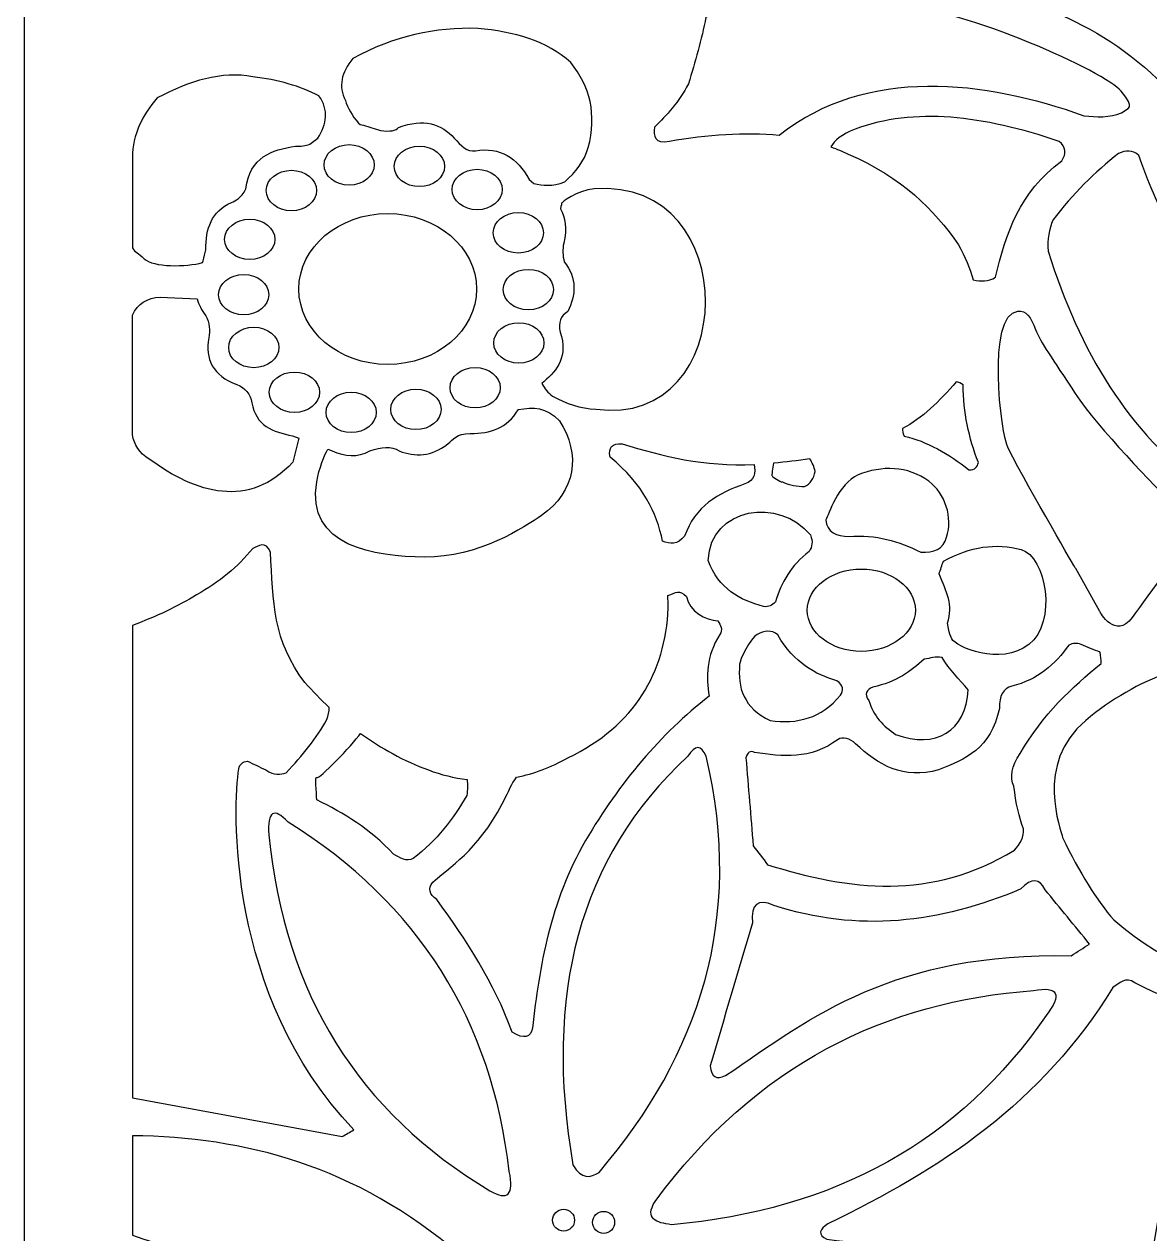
# Model space of a CAD drawing. Header units: centimetres. Extents: x -9.3 to 5, y 1.2 to 13.9.
# Drawn here: x -9.318 to -5.572, y 6.947 to 10.972 of the extents above; entities that cross this region are included whole.
import ezdxf

# ---------------------------------------------------------------- set-up
doc = ezdxf.new("R2010")
doc.units = ezdxf.units.CM
doc.header["$MEASUREMENT"] = 0
doc.layers.add('layer 1', color=7, linetype='Continuous')

msp = doc.modelspace()

# ---------------------------------------------------------------- linework, layer by layer
at = {"layer": 'layer 1', "color": 242}
for points, knots in [([(-9.31803, 13.9212), (-9.31803, 13.9212), (-2.47994, 13.9212), (-2.47994, 13.9212), (-2.47994, 13.9212), (-2.47994, 13.9212), (-2.47994, 1.18342), (-2.47994, 1.18342), (-2.47994, 1.18342), (-2.47994, 1.18342), (-9.31803, 1.18342), (-9.31803, 1.18342), (-9.31803, 1.18342), (-9.31803, 1.18342), (-9.31803, 13.9212), (-9.31803, 13.9212)], [0, 0, 0, 0, 0.2, 0.2, 0.2, 0.2, 0.4, 0.4, 0.4, 0.4, 0.6, 0.6, 0.6, 0.6, 1, 1, 1, 1]), ([(-4.73105, 11.58455), (-4.69786, 11.59422), (-4.67965, 11.58456), (-4.67642, 11.55557), (-4.67642, 11.55557), (-4.72784, 11.37203), (-4.71715, 11.18652), (-4.63143, 10.99863), (-4.63143, 10.99863), (-4.63251, 10.97931), (-4.6443, 10.96644), (-4.66678, 10.96), (-4.66678, 10.96), (-4.93985, 10.97363), (-5.21096, 10.91528), (-5.47978, 10.77006), (-5.47978, 10.77006), (-5.50548, 10.76358), (-5.53012, 10.7614), (-5.54726, 10.78937), (-5.54726, 10.78937), (-5.77161, 11.00565), (-6.048, 11.08517), (-6.34099, 11.12097), (-6.34099, 11.12097), (-6.36031, 11.12847), (-6.37639, 11.13919), (-6.36991, 11.17248), (-6.36991, 11.17248), (-6.32867, 11.2095), (-6.28743, 11.24652), (-6.24619, 11.28354), (-6.24619, 11.28354), (-6.22476, 11.29272), (-6.20438, 11.29814), (-6.19157, 11.2771), (-6.19157, 11.2771), (-6.10457, 11.18238), (-5.96863, 11.13368), (-5.75664, 11.14942), (-5.75664, 11.14942), (-5.53751, 11.1657), (-5.11173, 11.19201), (-4.73105, 11.58455)], [0, 0, 0, 0, 0.0833333, 0.0833333, 0.0833333, 0.0833333, 0.1666667, 0.1666667, 0.1666667, 0.1666667, 0.25, 0.25, 0.25, 0.25, 0.3333333, 0.3333333, 0.3333333, 0.3333333, 0.4166667, 0.4166667, 0.4166667, 0.4166667, 0.5, 0.5, 0.5, 0.5, 0.5833333, 0.5833333, 0.5833333, 0.5833333, 0.6666667, 0.6666667, 0.6666667, 0.6666667, 0.75, 0.75, 0.75, 0.75, 0.8333333, 0.8333333, 0.8333333, 0.8333333, 1, 1, 1, 1]), ([(-7.04931, 10.99452), (-6.92622, 11.02972), (-6.6658, 11.05912), (-6.4165, 11.03242), (-6.4165, 11.03242), (-6.18553, 11.02513), (-5.71786, 10.81057), (-5.66776, 10.74913), (-5.66776, 10.74913), (-5.61766, 10.68769), (-5.64447, 10.69522), (-5.66617, 10.67669), (-5.66617, 10.67669), (-5.70665, 10.66038), (-5.74889, 10.66187), (-5.79148, 10.66704), (-5.79148, 10.66704), (-6.11844, 10.78514), (-6.51469, 10.83318), (-6.80535, 10.60208), (-6.80535, 10.60208), (-6.92025, 10.61419), (-7.04341, 10.60386), (-7.17066, 10.58255), (-7.17066, 10.58255), (-7.22092, 10.57295), (-7.2242, 10.59867), (-7.22077, 10.62941), (-7.22077, 10.62941), (-7.17918, 10.66797), (-7.14025, 10.71326), (-7.10718, 10.77334), (-7.10718, 10.77334), (-7.08607, 10.84691), (-7.06321, 10.92031), (-7.04931, 10.99452)], [0, 0, 0, 0, 0.1, 0.1, 0.1, 0.1, 0.2, 0.2, 0.2, 0.2, 0.3, 0.3, 0.3, 0.3, 0.4, 0.4, 0.4, 0.4, 0.5, 0.5, 0.5, 0.5, 0.6, 0.6, 0.6, 0.6, 0.7, 0.7, 0.7, 0.7, 0.8, 0.8, 0.8, 0.8, 1, 1, 1, 1]), ([(-8.24928, 10.7181), (-8.27212, 10.7644), (-8.26376, 10.81068), (-8.22423, 10.857), (-8.22423, 10.857), (-8.08795, 10.93289), (-7.94905, 10.96183), (-7.80829, 10.95741), (-7.80829, 10.95741), (-7.68836, 10.94585), (-7.5791, 10.91765), (-7.49927, 10.84361), (-7.49927, 10.84361), (-7.43448, 10.76444), (-7.41208, 10.67118), (-7.4408, 10.56079), (-7.4408, 10.56079), (-7.45443, 10.51535), (-7.4834, 10.47907), (-7.51931, 10.44698), (-7.51931, 10.44698), (-7.5604, 10.43117), (-7.59224, 10.43398), (-7.62157, 10.4417), (-7.62157, 10.4417), (-7.62157, 10.4417), (-7.63791, 10.45534), (-7.63791, 10.45534), (-7.63791, 10.45534), (-7.67662, 10.52687), (-7.73341, 10.56397), (-7.81665, 10.55074), (-7.81665, 10.55074), (-7.84287, 10.54507), (-7.86511, 10.56687), (-7.8868, 10.59257), (-7.8868, 10.59257), (-7.92859, 10.63942), (-7.98817, 10.66009), (-8.07222, 10.62772), (-8.07222, 10.62772), (-8.07995, 10.61739), (-8.10118, 10.61355), (-8.13235, 10.61768), (-8.13235, 10.61768), (-8.15129, 10.62382), (-8.17022, 10.62995), (-8.18915, 10.63609), (-8.18915, 10.63609), (-8.19258, 10.63664), (-8.19603, 10.63711), (-8.19946, 10.63744), (-8.19946, 10.63744), (-8.19946, 10.63744), (-8.20586, 10.64279), (-8.20586, 10.64279), (-8.20586, 10.64279), (-8.22702, 10.6679), (-8.24151, 10.69301), (-8.24928, 10.7181)], [0, 0, 0, 0, 0.0625, 0.0625, 0.0625, 0.0625, 0.125, 0.125, 0.125, 0.125, 0.1875, 0.1875, 0.1875, 0.1875, 0.25, 0.25, 0.25, 0.25, 0.3125, 0.3125, 0.3125, 0.3125, 0.375, 0.375, 0.375, 0.375, 0.4375, 0.4375, 0.4375, 0.4375, 0.5, 0.5, 0.5, 0.5, 0.5625, 0.5625, 0.5625, 0.5625, 0.625, 0.625, 0.625, 0.625, 0.6875, 0.6875, 0.6875, 0.6875, 0.75, 0.75, 0.75, 0.75, 0.8125, 0.8125, 0.8125, 0.8125, 0.875, 0.875, 0.875, 0.875, 1, 1, 1, 1]), ([(-8.95805, 10.22773), (-8.95805, 10.32814), (-8.95805, 10.42856), (-8.95805, 10.52899), (-8.95805, 10.52899), (-8.9564, 10.60429), (-8.92566, 10.669), (-8.87499, 10.72647), (-8.87499, 10.72647), (-8.76725, 10.7831), (-8.6609, 10.816), (-8.55761, 10.79675), (-8.55761, 10.79675), (-8.47299, 10.7867), (-8.39948, 10.7655), (-8.3371, 10.73316), (-8.3371, 10.73316), (-8.30312, 10.68626), (-8.31205, 10.63942), (-8.34044, 10.59257), (-8.34044, 10.59257), (-8.34044, 10.59257), (-8.36768, 10.57235), (-8.36768, 10.57235), (-8.36768, 10.57235), (-8.38184, 10.56665), (-8.39749, 10.56447), (-8.41467, 10.5658), (-8.41467, 10.5658), (-8.49496, 10.55364), (-8.56685, 10.52973), (-8.58004, 10.42354), (-8.58004, 10.42354), (-8.59663, 10.39206), (-8.61396, 10.38495), (-8.62847, 10.37836), (-8.62847, 10.37836), (-8.69449, 10.34851), (-8.71451, 10.29106), (-8.71367, 10.22105), (-8.71367, 10.22105), (-8.71645, 10.20878), (-8.71923, 10.1965), (-8.72202, 10.18423), (-8.72202, 10.18423), (-8.72202, 10.18423), (-8.72471, 10.17832), (-8.72471, 10.17832), (-8.72471, 10.17832), (-8.77719, 10.16346), (-8.89046, 10.16251), (-8.91842, 10.19092), (-8.91842, 10.19092), (-8.93831, 10.21113), (-8.94917, 10.21115), (-8.95805, 10.22773)], [0, 0, 0, 0, 0.0666667, 0.0666667, 0.0666667, 0.0666667, 0.1333333, 0.1333333, 0.1333333, 0.1333333, 0.2, 0.2, 0.2, 0.2, 0.2666667, 0.2666667, 0.2666667, 0.2666667, 0.3333333, 0.3333333, 0.3333333, 0.3333333, 0.4, 0.4, 0.4, 0.4, 0.4666667, 0.4666667, 0.4666667, 0.4666667, 0.5333333, 0.5333333, 0.5333333, 0.5333333, 0.6, 0.6, 0.6, 0.6, 0.6666667, 0.6666667, 0.6666667, 0.6666667, 0.7333333, 0.7333333, 0.7333333, 0.7333333, 0.8, 0.8, 0.8, 0.8, 0.8666667, 0.8666667, 0.8666667, 0.8666667, 1, 1, 1, 1]), ([(-6.63316, 10.56334), (-6.62217, 10.58477), (-6.59784, 10.60507), (-6.55308, 10.62196), (-6.55308, 10.62196), (-6.35627, 10.69618), (-6.12759, 10.66735), (-5.87343, 10.58171), (-5.87343, 10.58171), (-5.85147, 10.56239), (-5.8488, 10.54092), (-5.8654, 10.51734), (-5.8654, 10.51734), (-6.006, 10.41229), (-6.05248, 10.27328), (-6.08552, 10.1294), (-6.08552, 10.1294), (-6.11024, 10.11451), (-6.13497, 10.11517), (-6.15966, 10.12108), (-6.15966, 10.12108), (-6.17046, 10.15891), (-6.18683, 10.19738), (-6.20848, 10.23779), (-6.20848, 10.23779), (-6.29039, 10.35483), (-6.39605, 10.46214), (-6.57597, 10.53903), (-6.57597, 10.53903), (-6.59467, 10.54816), (-6.61372, 10.55623), (-6.63316, 10.56334)], [0, 0, 0, 0, 0.1111111, 0.1111111, 0.1111111, 0.1111111, 0.2222222, 0.2222222, 0.2222222, 0.2222222, 0.3333333, 0.3333333, 0.3333333, 0.3333333, 0.4444444, 0.4444444, 0.4444444, 0.4444444, 0.5555556, 0.5555556, 0.5555556, 0.5555556, 0.6666667, 0.6666667, 0.6666667, 0.6666667, 0.7777778, 0.7777778, 0.7777778, 0.7777778, 1, 1, 1, 1]), ([(-8.23665, 10.4361), (-8.19051, 10.4361), (-8.15312, 10.46626), (-8.15312, 10.50345), (-8.15312, 10.50345), (-8.15312, 10.54066), (-8.19051, 10.57082), (-8.23665, 10.57082), (-8.23665, 10.57082), (-8.28277, 10.57082), (-8.32016, 10.54066), (-8.32016, 10.50345), (-8.32016, 10.50345), (-8.32016, 10.46626), (-8.28277, 10.4361), (-8.23665, 10.4361)], [0, 0, 0, 0, 0.2, 0.2, 0.2, 0.2, 0.4, 0.4, 0.4, 0.4, 0.6, 0.6, 0.6, 0.6, 1, 1, 1, 1]), ([(-8.00279, 10.43108), (-7.95666, 10.43108), (-7.91927, 10.46124), (-7.91927, 10.49843), (-7.91927, 10.49843), (-7.91927, 10.53564), (-7.95666, 10.5658), (-8.00279, 10.5658), (-8.00279, 10.5658), (-8.04892, 10.5658), (-8.08631, 10.53564), (-8.08631, 10.49843), (-8.08631, 10.49843), (-8.08631, 10.46124), (-8.04892, 10.43108), (-8.00279, 10.43108)], [0, 0, 0, 0, 0.2, 0.2, 0.2, 0.2, 0.4, 0.4, 0.4, 0.4, 0.6, 0.6, 0.6, 0.6, 1, 1, 1, 1]), ([(-5.67628, 10.54147), (-5.65286, 10.55248), (-5.63011, 10.55409), (-5.6088, 10.53503), (-5.6088, 10.53503), (-5.50679, 10.23753), (-5.34879, 10.02667), (-5.15249, 9.87507), (-5.15249, 9.87507), (-5.1375, 9.85041), (-5.13323, 9.82572), (-5.13963, 9.80103), (-5.13963, 9.80103), (-5.19379, 9.67254), (-5.25366, 9.54859), (-5.32923, 9.43724), (-5.32923, 9.43724), (-5.34691, 9.42165), (-5.36832, 9.42488), (-5.39029, 9.4308), (-5.39029, 9.4308), (-5.64123, 9.61057), (-5.80563, 9.88207), (-5.91087, 10.21633), (-5.91087, 10.21633), (-5.91394, 10.25673), (-5.90669, 10.28973), (-5.8948, 10.31934), (-5.8948, 10.31934), (-5.82878, 10.40709), (-5.75513, 10.47951), (-5.67628, 10.54147)], [0, 0, 0, 0, 0.1111111, 0.1111111, 0.1111111, 0.1111111, 0.2222222, 0.2222222, 0.2222222, 0.2222222, 0.3333333, 0.3333333, 0.3333333, 0.3333333, 0.4444444, 0.4444444, 0.4444444, 0.4444444, 0.5555556, 0.5555556, 0.5555556, 0.5555556, 0.6666667, 0.6666667, 0.6666667, 0.6666667, 0.7777778, 0.7777778, 0.7777778, 0.7777778, 1, 1, 1, 1]), ([(-8.42875, 10.35075), (-8.38261, 10.35075), (-8.34522, 10.38091), (-8.34522, 10.4181), (-8.34522, 10.4181), (-8.34522, 10.45531), (-8.38261, 10.48547), (-8.42875, 10.48547), (-8.42875, 10.48547), (-8.47487, 10.48547), (-8.51226, 10.45531), (-8.51226, 10.4181), (-8.51226, 10.4181), (-8.51226, 10.38091), (-8.47487, 10.35075), (-8.42875, 10.35075)], [0, 0, 0, 0, 0.2, 0.2, 0.2, 0.2, 0.4, 0.4, 0.4, 0.4, 0.6, 0.6, 0.6, 0.6, 1, 1, 1, 1]), ([(-7.81067, 10.35411), (-7.76454, 10.35411), (-7.72714, 10.38427), (-7.72714, 10.42146), (-7.72714, 10.42146), (-7.72714, 10.45867), (-7.76454, 10.48883), (-7.81067, 10.48883), (-7.81067, 10.48883), (-7.85679, 10.48883), (-7.89419, 10.45867), (-7.89419, 10.42146), (-7.89419, 10.42146), (-7.89419, 10.38427), (-7.85679, 10.35411), (-7.81067, 10.35411)], [0, 0, 0, 0, 0.2, 0.2, 0.2, 0.2, 0.4, 0.4, 0.4, 0.4, 0.6, 0.6, 0.6, 0.6, 1, 1, 1, 1]), ([(-7.53312, 10.35729), (-7.53109, 10.36799), (-7.52933, 10.37669), (-7.52933, 10.37669), (-7.52933, 10.37669), (-7.52933, 10.37669), (-7.4808, 10.41908), (-7.42075, 10.42354), (-7.42075, 10.42354), (-6.92126, 10.4625), (-6.9352, 9.62473), (-7.41574, 9.69051), (-7.41574, 9.69051), (-7.46824, 9.69302), (-7.51364, 9.70922), (-7.5594, 9.73403), (-7.5594, 9.73403), (-7.57466, 9.74414), (-7.58598, 9.75917), (-7.59551, 9.77645), (-7.59551, 9.77645), (-7.59551, 9.77645), (-7.58779, 9.78256), (-7.58779, 9.78256), (-7.58779, 9.78256), (-7.54317, 9.82212), (-7.50749, 9.86671), (-7.53435, 9.94657), (-7.53435, 9.94657), (-7.5416, 9.97839), (-7.53324, 10.00126), (-7.50929, 10.01519), (-7.50929, 10.01519), (-7.48202, 10.07043), (-7.477, 10.12566), (-7.52097, 10.18088), (-7.52097, 10.18088), (-7.52599, 10.20153), (-7.52654, 10.22215), (-7.52265, 10.2428), (-7.52265, 10.2428), (-7.51115, 10.29224), (-7.51698, 10.32864), (-7.53312, 10.35729)], [0, 0, 0, 0, 0.0833333, 0.0833333, 0.0833333, 0.0833333, 0.1666667, 0.1666667, 0.1666667, 0.1666667, 0.25, 0.25, 0.25, 0.25, 0.3333333, 0.3333333, 0.3333333, 0.3333333, 0.4166667, 0.4166667, 0.4166667, 0.4166667, 0.5, 0.5, 0.5, 0.5, 0.5833333, 0.5833333, 0.5833333, 0.5833333, 0.6666667, 0.6666667, 0.6666667, 0.6666667, 0.75, 0.75, 0.75, 0.75, 0.8333333, 0.8333333, 0.8333333, 0.8333333, 1, 1, 1, 1]), ([(-7.67369, 10.21018), (-7.62756, 10.21018), (-7.59017, 10.24034), (-7.59017, 10.27753), (-7.59017, 10.27753), (-7.59017, 10.31474), (-7.62756, 10.3449), (-7.67369, 10.3449), (-7.67369, 10.3449), (-7.71982, 10.3449), (-7.75721, 10.31474), (-7.75721, 10.27753), (-7.75721, 10.27753), (-7.75721, 10.24034), (-7.71982, 10.21018), (-7.67369, 10.21018)], [0, 0, 0, 0, 0.2, 0.2, 0.2, 0.2, 0.4, 0.4, 0.4, 0.4, 0.6, 0.6, 0.6, 0.6, 1, 1, 1, 1]), ([(-8.56739, 10.18841), (-8.52125, 10.18841), (-8.48386, 10.21857), (-8.48386, 10.25577), (-8.48386, 10.25577), (-8.48386, 10.29297), (-8.52125, 10.32313), (-8.56739, 10.32313), (-8.56739, 10.32313), (-8.61351, 10.32313), (-8.6509, 10.29297), (-8.6509, 10.25577), (-8.6509, 10.25577), (-8.6509, 10.21857), (-8.61351, 10.18841), (-8.56739, 10.18841)], [0, 0, 0, 0, 0.2, 0.2, 0.2, 0.2, 0.4, 0.4, 0.4, 0.4, 0.6, 0.6, 0.6, 0.6, 1, 1, 1, 1]), ([(-8.10825, 9.83946), (-7.94498, 9.83946), (-7.81258, 9.95188), (-7.81258, 10.0905), (-7.81258, 10.0905), (-7.81258, 10.22912), (-7.94498, 10.34154), (-8.10825, 10.34154), (-8.10825, 10.34154), (-8.27152, 10.34154), (-8.40392, 10.22912), (-8.40392, 10.0905), (-8.40392, 10.0905), (-8.40392, 9.95188), (-8.27152, 9.83946), (-8.10825, 9.83946)], [0, 0, 0, 0, 0.2, 0.2, 0.2, 0.2, 0.4, 0.4, 0.4, 0.4, 0.6, 0.6, 0.6, 0.6, 1, 1, 1, 1]), ([(-7.64029, 10.02106), (-7.59415, 10.02106), (-7.55676, 10.05123), (-7.55676, 10.08842), (-7.55676, 10.08842), (-7.55676, 10.12563), (-7.59415, 10.15579), (-7.64029, 10.15579), (-7.64029, 10.15579), (-7.68641, 10.15579), (-7.72381, 10.12563), (-7.72381, 10.08842), (-7.72381, 10.08842), (-7.72381, 10.05123), (-7.68641, 10.02106), (-7.64029, 10.02106)], [0, 0, 0, 0, 0.2, 0.2, 0.2, 0.2, 0.4, 0.4, 0.4, 0.4, 0.6, 0.6, 0.6, 0.6, 1, 1, 1, 1]), ([(-8.58743, 10.00432), (-8.54129, 10.00432), (-8.5039, 10.03448), (-8.5039, 10.07168), (-8.5039, 10.07168), (-8.5039, 10.10888), (-8.54129, 10.13904), (-8.58743, 10.13904), (-8.58743, 10.13904), (-8.63355, 10.13904), (-8.67095, 10.10888), (-8.67095, 10.07168), (-8.67095, 10.07168), (-8.67095, 10.03448), (-8.63355, 10.00432), (-8.58743, 10.00432)], [0, 0, 0, 0, 0.2, 0.2, 0.2, 0.2, 0.4, 0.4, 0.4, 0.4, 0.6, 0.6, 0.6, 0.6, 1, 1, 1, 1]), ([(-8.95805, 10.00347), (-8.95805, 9.87071), (-8.95805, 9.73794), (-8.95805, 9.60517), (-8.95805, 9.60517), (-8.95097, 9.57253), (-8.93554, 9.54409), (-8.90172, 9.52483), (-8.90172, 9.52483), (-8.74632, 9.40983), (-8.56948, 9.3568), (-8.42397, 9.51479), (-8.42397, 9.51479), (-8.42397, 9.51479), (-8.40421, 9.59403), (-8.40421, 9.59403), (-8.40421, 9.59403), (-8.40421, 9.59403), (-8.42469, 9.60182), (-8.42469, 9.60182), (-8.42469, 9.60182), (-8.48991, 9.61512), (-8.54846, 9.63627), (-8.55999, 9.71228), (-8.55999, 9.71228), (-8.56557, 9.74129), (-8.58229, 9.76138), (-8.6101, 9.77253), (-8.6101, 9.77253), (-8.691, 9.80306), (-8.71631, 9.85746), (-8.70365, 9.92817), (-8.70365, 9.92817), (-8.69809, 9.95272), (-8.70144, 9.97727), (-8.71367, 10.0018), (-8.71367, 10.0018), (-8.72824, 10.02034), (-8.73732, 10.03887), (-8.74209, 10.05741), (-8.74209, 10.05741), (-8.74209, 10.05741), (-8.86496, 10.06372), (-8.86496, 10.06372), (-8.86496, 10.06372), (-8.90937, 10.06148), (-8.94041, 10.0414), (-8.95805, 10.00347)], [0, 0, 0, 0, 0.0769231, 0.0769231, 0.0769231, 0.0769231, 0.1538462, 0.1538462, 0.1538462, 0.1538462, 0.2307692, 0.2307692, 0.2307692, 0.2307692, 0.3076923, 0.3076923, 0.3076923, 0.3076923, 0.3846154, 0.3846154, 0.3846154, 0.3846154, 0.4615385, 0.4615385, 0.4615385, 0.4615385, 0.5384615, 0.5384615, 0.5384615, 0.5384615, 0.6153846, 0.6153846, 0.6153846, 0.6153846, 0.6923077, 0.6923077, 0.6923077, 0.6923077, 0.7692308, 0.7692308, 0.7692308, 0.7692308, 0.8461538, 0.8461538, 0.8461538, 0.8461538, 1, 1, 1, 1]), ([(-6.04374, 9.56119), (-5.96275, 9.40491), (-5.81881, 9.16037), (-5.81881, 9.16037), (-5.81881, 9.16037), (-5.81881, 9.16037), (-5.73846, 9.01712), (-5.73846, 9.01712), (-5.73846, 9.01712), (-5.73846, 9.01712), (-5.68704, 8.92216), (-5.63081, 8.9978), (-5.63081, 8.9978), (-5.57458, 9.07345), (-5.44765, 9.25374), (-5.44765, 9.25374), (-5.44765, 9.25374), (-5.44765, 9.25374), (-5.41712, 9.29399), (-5.48621, 9.36481), (-5.48621, 9.36481), (-5.55529, 9.43563), (-5.74329, 9.62558), (-5.82041, 9.74308), (-5.82041, 9.74308), (-5.89753, 9.86058), (-5.93609, 9.91371), (-5.95216, 9.95556), (-5.95216, 9.95556), (-5.96822, 9.9974), (-5.9843, 10.01993), (-6.01162, 10.01672), (-6.01162, 10.01672), (-6.11725, 10.00431), (-6.0674, 9.60684), (-6.04374, 9.56119)], [0, 0, 0, 0, 0.1, 0.1, 0.1, 0.1, 0.2, 0.2, 0.2, 0.2, 0.3, 0.3, 0.3, 0.3, 0.4, 0.4, 0.4, 0.4, 0.5, 0.5, 0.5, 0.5, 0.6, 0.6, 0.6, 0.6, 0.7, 0.7, 0.7, 0.7, 0.8, 0.8, 0.8, 0.8, 1, 1, 1, 1]), ([(-8.55403, 9.82859), (-8.50789, 9.82859), (-8.4705, 9.85875), (-8.4705, 9.89595), (-8.4705, 9.89595), (-8.4705, 9.93315), (-8.50789, 9.96331), (-8.55403, 9.96331), (-8.55403, 9.96331), (-8.60015, 9.96331), (-8.63754, 9.93315), (-8.63754, 9.89595), (-8.63754, 9.89595), (-8.63754, 9.85875), (-8.60015, 9.82859), (-8.55403, 9.82859)], [0, 0, 0, 0, 0.2, 0.2, 0.2, 0.2, 0.4, 0.4, 0.4, 0.4, 0.6, 0.6, 0.6, 0.6, 1, 1, 1, 1]), ([(-7.67203, 9.84366), (-7.6259, 9.84366), (-7.5885, 9.87382), (-7.5885, 9.91102), (-7.5885, 9.91102), (-7.5885, 9.94822), (-7.6259, 9.97838), (-7.67203, 9.97838), (-7.67203, 9.97838), (-7.71816, 9.97838), (-7.75555, 9.94822), (-7.75555, 9.91102), (-7.75555, 9.91102), (-7.75555, 9.87382), (-7.71816, 9.84366), (-7.67203, 9.84366)], [0, 0, 0, 0, 0.2, 0.2, 0.2, 0.2, 0.4, 0.4, 0.4, 0.4, 0.6, 0.6, 0.6, 0.6, 1, 1, 1, 1]), ([(-7.81736, 9.69472), (-7.77122, 9.69472), (-7.73383, 9.72488), (-7.73383, 9.76208), (-7.73383, 9.76208), (-7.73383, 9.79928), (-7.77122, 9.82944), (-7.81736, 9.82944), (-7.81736, 9.82944), (-7.86348, 9.82944), (-7.90087, 9.79928), (-7.90087, 9.76208), (-7.90087, 9.76208), (-7.90087, 9.72488), (-7.86348, 9.69472), (-7.81736, 9.69472)], [0, 0, 0, 0, 0.2, 0.2, 0.2, 0.2, 0.4, 0.4, 0.4, 0.4, 0.6, 0.6, 0.6, 0.6, 1, 1, 1, 1]), ([(-8.41872, 9.67964), (-8.37259, 9.67964), (-8.3352, 9.7098), (-8.3352, 9.747), (-8.3352, 9.747), (-8.3352, 9.7842), (-8.37259, 9.81436), (-8.41872, 9.81436), (-8.41872, 9.81436), (-8.46485, 9.81436), (-8.50224, 9.7842), (-8.50224, 9.747), (-8.50224, 9.747), (-8.50224, 9.7098), (-8.46485, 9.67964), (-8.41872, 9.67964)], [0, 0, 0, 0, 0.2, 0.2, 0.2, 0.2, 0.4, 0.4, 0.4, 0.4, 0.6, 0.6, 0.6, 0.6, 1, 1, 1, 1]), ([(-6.38919, 9.60143), (-6.39456, 9.61103), (-6.39587, 9.6189), (-6.3953, 9.62596), (-6.3953, 9.62596), (-6.33036, 9.66174), (-6.27141, 9.71549), (-6.21673, 9.78216), (-6.21673, 9.78216), (-6.20833, 9.78043), (-6.20047, 9.77681), (-6.19317, 9.77125), (-6.19317, 9.77125), (-6.19288, 9.68097), (-6.17502, 9.5954), (-6.14256, 9.5137), (-6.14256, 9.5137), (-6.14551, 9.49882), (-6.15382, 9.48863), (-6.17389, 9.48875), (-6.17389, 9.48875), (-6.24263, 9.54364), (-6.31407, 9.58302), (-6.38919, 9.60143)], [0, 0, 0, 0, 0.1428571, 0.1428571, 0.1428571, 0.1428571, 0.2857143, 0.2857143, 0.2857143, 0.2857143, 0.4285714, 0.4285714, 0.4285714, 0.4285714, 0.5714286, 0.5714286, 0.5714286, 0.5714286, 0.7142857, 0.7142857, 0.7142857, 0.7142857, 1, 1, 1, 1]), ([(-8.22996, 9.6127), (-8.18382, 9.6127), (-8.14643, 9.64286), (-8.14643, 9.68006), (-8.14643, 9.68006), (-8.14643, 9.71727), (-8.18382, 9.74743), (-8.22996, 9.74743), (-8.22996, 9.74743), (-8.27608, 9.74743), (-8.31348, 9.71727), (-8.31348, 9.68006), (-8.31348, 9.68006), (-8.31348, 9.64286), (-8.27608, 9.6127), (-8.22996, 9.6127)], [0, 0, 0, 0, 0.2, 0.2, 0.2, 0.2, 0.4, 0.4, 0.4, 0.4, 0.6, 0.6, 0.6, 0.6, 1, 1, 1, 1]), ([(-8.01447, 9.62275), (-7.96833, 9.62275), (-7.93094, 9.65291), (-7.93094, 9.6901), (-7.93094, 9.6901), (-7.93094, 9.72731), (-7.96833, 9.75747), (-8.01447, 9.75747), (-8.01447, 9.75747), (-8.06059, 9.75747), (-8.09798, 9.72731), (-8.09798, 9.6901), (-8.09798, 9.6901), (-8.09798, 9.65291), (-8.06059, 9.62275), (-8.01447, 9.62275)], [0, 0, 0, 0, 0.2, 0.2, 0.2, 0.2, 0.4, 0.4, 0.4, 0.4, 0.6, 0.6, 0.6, 0.6, 1, 1, 1, 1]), ([(-8.30758, 9.55728), (-8.31944, 9.53719), (-8.33665, 9.49489), (-8.34451, 9.44952), (-8.34451, 9.44952), (-8.38204, 9.2328), (-8.15089, 9.20003), (-7.98535, 9.19848), (-7.98535, 9.19848), (-7.80798, 9.19682), (-7.65132, 9.29893), (-7.59614, 9.33739), (-7.59614, 9.33739), (-7.48284, 9.4164), (-7.4645, 9.5413), (-7.53643, 9.65161), (-7.53643, 9.65161), (-7.58205, 9.69932), (-7.62285, 9.6982), (-7.67421, 9.68959), (-7.67421, 9.68959), (-7.67421, 9.68959), (-7.67466, 9.68885), (-7.67466, 9.68885), (-7.67466, 9.68885), (-7.71002, 9.62749), (-7.76683, 9.60909), (-7.83335, 9.61018), (-7.83335, 9.61018), (-7.87982, 9.60919), (-7.89061, 9.59035), (-7.90852, 9.57504), (-7.90852, 9.57504), (-7.96255, 9.53208), (-8.01656, 9.53208), (-8.07056, 9.55161), (-8.07056, 9.55161), (-8.09536, 9.56918), (-8.12933, 9.56529), (-8.16744, 9.55161), (-8.16744, 9.55161), (-8.20922, 9.52901), (-8.25098, 9.53404), (-8.29272, 9.55161), (-8.29272, 9.55161), (-8.29272, 9.55161), (-8.30758, 9.55728), (-8.30758, 9.55728)], [0, 0, 0, 0, 0.0769231, 0.0769231, 0.0769231, 0.0769231, 0.1538462, 0.1538462, 0.1538462, 0.1538462, 0.2307692, 0.2307692, 0.2307692, 0.2307692, 0.3076923, 0.3076923, 0.3076923, 0.3076923, 0.3846154, 0.3846154, 0.3846154, 0.3846154, 0.4615385, 0.4615385, 0.4615385, 0.4615385, 0.5384615, 0.5384615, 0.5384615, 0.5384615, 0.6153846, 0.6153846, 0.6153846, 0.6153846, 0.6923077, 0.6923077, 0.6923077, 0.6923077, 0.7692308, 0.7692308, 0.7692308, 0.7692308, 0.8461538, 0.8461538, 0.8461538, 0.8461538, 1, 1, 1, 1]), ([(-7.19372, 9.25186), (-7.16925, 9.24091), (-7.14475, 9.23983), (-7.12025, 9.26822), (-7.12025, 9.26822), (-7.08644, 9.36699), (-7.00903, 9.41205), (-6.91941, 9.44207), (-6.91941, 9.44207), (-6.88733, 9.45413), (-6.88317, 9.47838), (-6.88878, 9.50698), (-6.88878, 9.50698), (-7.05603, 9.49848), (-7.19337, 9.5348), (-7.32815, 9.57504), (-7.32815, 9.57504), (-7.36158, 9.57839), (-7.37494, 9.56387), (-7.36824, 9.53153), (-7.36824, 9.53153), (-7.2581, 9.43956), (-7.21336, 9.34602), (-7.19372, 9.25186)], [0, 0, 0, 0, 0.1428571, 0.1428571, 0.1428571, 0.1428571, 0.2857143, 0.2857143, 0.2857143, 0.2857143, 0.4285714, 0.4285714, 0.4285714, 0.4285714, 0.5714286, 0.5714286, 0.5714286, 0.5714286, 0.7142857, 0.7142857, 0.7142857, 0.7142857, 1, 1, 1, 1]), ([(-6.79489, 9.44851), (-6.8028, 9.44882), (-6.82873, 9.46655), (-6.82944, 9.46862), (-6.82944, 9.46862), (-6.83009, 9.47053), (-6.82841, 9.49533), (-6.82413, 9.5114), (-6.82413, 9.5114), (-6.78385, 9.51474), (-6.74372, 9.51931), (-6.70365, 9.52577), (-6.70365, 9.52577), (-6.69575, 9.51243), (-6.68898, 9.49875), (-6.68564, 9.48392), (-6.68564, 9.48392), (-6.69113, 9.46042), (-6.70132, 9.44165), (-6.72179, 9.43322), (-6.72179, 9.43322), (-6.7453, 9.43402), (-6.76926, 9.43696), (-6.79489, 9.44851)], [0, 0, 0, 0, 0.1428571, 0.1428571, 0.1428571, 0.1428571, 0.2857143, 0.2857143, 0.2857143, 0.2857143, 0.4285714, 0.4285714, 0.4285714, 0.4285714, 0.5714286, 0.5714286, 0.5714286, 0.5714286, 0.7142857, 0.7142857, 0.7142857, 0.7142857, 1, 1, 1, 1]), ([(-6.65028, 9.32295), (-6.64225, 9.33744), (-6.60801, 9.44482), (-6.54263, 9.47184), (-6.54263, 9.47184), (-6.46527, 9.50381), (-6.37639, 9.50243), (-6.30807, 9.45111), (-6.30807, 9.45111), (-6.25307, 9.40978), (-6.22655, 9.32993), (-6.24861, 9.265), (-6.24861, 9.265), (-6.25906, 9.22557), (-6.28985, 9.21162), (-6.33456, 9.2151), (-6.33456, 9.2151), (-6.40661, 9.25133), (-6.48401, 9.27416), (-6.57316, 9.26742), (-6.57316, 9.26742), (-6.61576, 9.26807), (-6.64629, 9.2815), (-6.65028, 9.32295)], [0, 0, 0, 0, 0.1428571, 0.1428571, 0.1428571, 0.1428571, 0.2857143, 0.2857143, 0.2857143, 0.2857143, 0.4285714, 0.4285714, 0.4285714, 0.4285714, 0.5714286, 0.5714286, 0.5714286, 0.5714286, 0.7142857, 0.7142857, 0.7142857, 0.7142857, 1, 1, 1, 1]), ([(-6.85755, 9.03401), (-6.84085, 9.03187), (-6.82852, 9.03857), (-6.81819, 9.04931), (-6.81819, 9.04931), (-6.79966, 9.11436), (-6.76497, 9.17174), (-6.70572, 9.21752), (-6.70572, 9.21752), (-6.69594, 9.23295), (-6.69221, 9.25038), (-6.7017, 9.27225), (-6.7017, 9.27225), (-6.80399, 9.39853), (-7.03478, 9.36631), (-7.04153, 9.18774), (-7.04153, 9.18774), (-7.0073, 9.09249), (-6.93683, 9.05611), (-6.85755, 9.03401)], [0, 0, 0, 0, 0.1666667, 0.1666667, 0.1666667, 0.1666667, 0.3333333, 0.3333333, 0.3333333, 0.3333333, 0.5, 0.5, 0.5, 0.5, 0.6666667, 0.6666667, 0.6666667, 0.6666667, 1, 1, 1, 1]), ([(-8.95805, 8.9714), (-8.87804, 9.00077), (-8.80691, 9.03464), (-8.7447, 9.07296), (-8.7447, 9.07296), (-8.66898, 9.11534), (-8.60661, 9.16667), (-8.55761, 9.22694), (-8.55761, 9.22694), (-8.53868, 9.23585), (-8.51556, 9.25399), (-8.4983, 9.21523), (-8.4983, 9.21523), (-8.49001, 9.05161), (-8.49024, 8.91867), (-8.38388, 8.78176), (-8.38388, 8.78176), (-8.35788, 8.75253), (-8.33101, 8.72479), (-8.30311, 8.69862), (-8.30311, 8.69862), (-8.30301, 8.68514), (-8.30494, 8.67165), (-8.31134, 8.65816), (-8.31134, 8.65816), (-8.34361, 8.59661), (-8.39262, 8.53839), (-8.4463, 8.48109), (-8.4463, 8.48109), (-8.46558, 8.47463), (-8.48594, 8.47141), (-8.51378, 8.49075), (-8.51378, 8.49075), (-8.53414, 8.50042), (-8.55449, 8.51008), (-8.57484, 8.51973), (-8.57484, 8.51973), (-8.59052, 8.51818), (-8.60096, 8.51055), (-8.60377, 8.49397), (-8.60377, 8.49397), (-8.62278, 8.37349), (-8.64934, 7.74417), (-8.22136, 7.29315), (-8.22136, 7.29315), (-8.23422, 7.28564), (-8.24708, 7.27813), (-8.25992, 7.27061), (-8.25992, 7.27061), (-8.25992, 7.27061), (-8.95805, 7.3997), (-8.95805, 7.3997), (-8.95805, 7.3997), (-8.95805, 7.3997), (-8.95805, 8.9714), (-8.95805, 8.9714)], [0, 0, 0, 0, 0.0666667, 0.0666667, 0.0666667, 0.0666667, 0.1333333, 0.1333333, 0.1333333, 0.1333333, 0.2, 0.2, 0.2, 0.2, 0.2666667, 0.2666667, 0.2666667, 0.2666667, 0.3333333, 0.3333333, 0.3333333, 0.3333333, 0.4, 0.4, 0.4, 0.4, 0.4666667, 0.4666667, 0.4666667, 0.4666667, 0.5333333, 0.5333333, 0.5333333, 0.5333333, 0.6, 0.6, 0.6, 0.6, 0.6666667, 0.6666667, 0.6666667, 0.6666667, 0.7333333, 0.7333333, 0.7333333, 0.7333333, 0.8, 0.8, 0.8, 0.8, 0.8666667, 0.8666667, 0.8666667, 0.8666667, 1, 1, 1, 1]), ([(-6.25905, 9.18532), (-6.26386, 9.1711), (-6.26869, 9.15688), (-6.27351, 9.14266), (-6.27351, 9.14266), (-6.24839, 9.0823), (-6.22541, 9.03967), (-6.2454, 8.97929), (-6.2454, 8.97929), (-6.24058, 8.96159), (-6.24298, 8.95152), (-6.23093, 8.92617), (-6.23093, 8.92617), (-6.21889, 8.90082), (-6.07053, 8.83403), (-5.97465, 8.90766), (-5.97465, 8.90766), (-5.87878, 8.98129), (-5.91733, 9.20144), (-6.00036, 9.22396), (-6.00036, 9.22396), (-6.08339, 9.24648), (-6.16963, 9.2336), (-6.25905, 9.18532)], [0, 0, 0, 0, 0.1428571, 0.1428571, 0.1428571, 0.1428571, 0.2857143, 0.2857143, 0.2857143, 0.2857143, 0.4285714, 0.4285714, 0.4285714, 0.4285714, 0.5714286, 0.5714286, 0.5714286, 0.5714286, 0.7142857, 0.7142857, 0.7142857, 0.7142857, 1, 1, 1, 1]), ([(-6.53219, 8.88512), (-6.43282, 8.88512), (-6.35224, 8.94639), (-6.35224, 9.02193), (-6.35224, 9.02193), (-6.35224, 9.09749), (-6.43282, 9.15877), (-6.53219, 9.15877), (-6.53219, 9.15877), (-6.63156, 9.15877), (-6.71215, 9.09749), (-6.71215, 9.02193), (-6.71215, 9.02193), (-6.71215, 8.94639), (-6.63156, 8.88512), (-6.53219, 8.88512)], [0, 0, 0, 0, 0.2, 0.2, 0.2, 0.2, 0.4, 0.4, 0.4, 0.4, 0.6, 0.6, 0.6, 0.6, 1, 1, 1, 1]), ([(-7.95786, 8.11731), (-7.97499, 8.09587), (-7.9707, 8.07656), (-7.945, 8.05936), (-7.945, 8.05936), (-7.84664, 7.92388), (-7.75402, 7.78393), (-7.69434, 7.61831), (-7.69434, 7.61831), (-7.65366, 7.59296), (-7.63331, 7.60075), (-7.62686, 7.63119), (-7.62686, 7.63119), (-7.6028, 7.83939), (-7.56895, 8.04758), (-7.45012, 8.25574), (-7.45012, 8.25574), (-7.33587, 8.4489), (-7.20025, 8.61092), (-7.0388, 8.73542), (-7.0388, 8.73542), (-7.04969, 8.8006), (-7.04838, 8.86765), (-7.00345, 8.94146), (-7.00345, 8.94146), (-6.99288, 8.95647), (-6.99904, 8.97149), (-7.00988, 8.98653), (-7.00988, 8.98653), (-7.05041, 8.98912), (-7.10385, 9.01715), (-7.11432, 9.06702), (-7.11432, 9.06702), (-7.14036, 9.0936), (-7.14766, 9.07954), (-7.17639, 9.071), (-7.17639, 9.071), (-7.17581, 9.05714), (-7.1752, 9.04331), (-7.17447, 9.02945), (-7.17447, 9.02945), (-7.18558, 8.81302), (-7.2836, 8.64009), (-7.50856, 8.53073), (-7.50856, 8.53073), (-7.56541, 8.49959), (-7.6223, 8.47807), (-7.67916, 8.46619), (-7.67916, 8.46619), (-7.69037, 8.45143), (-7.70099, 8.43391), (-7.71041, 8.41026), (-7.71041, 8.41026), (-7.79975, 8.23016), (-7.87767, 8.18747), (-7.95786, 8.11731)], [0, 0, 0, 0, 0.0666667, 0.0666667, 0.0666667, 0.0666667, 0.1333333, 0.1333333, 0.1333333, 0.1333333, 0.2, 0.2, 0.2, 0.2, 0.2666667, 0.2666667, 0.2666667, 0.2666667, 0.3333333, 0.3333333, 0.3333333, 0.3333333, 0.4, 0.4, 0.4, 0.4, 0.4666667, 0.4666667, 0.4666667, 0.4666667, 0.5333333, 0.5333333, 0.5333333, 0.5333333, 0.6, 0.6, 0.6, 0.6, 0.6666667, 0.6666667, 0.6666667, 0.6666667, 0.7333333, 0.7333333, 0.7333333, 0.7333333, 0.8, 0.8, 0.8, 0.8, 0.8666667, 0.8666667, 0.8666667, 0.8666667, 1, 1, 1, 1]), ([(-6.93708, 8.84247), (-6.93789, 8.85373), (-6.90207, 8.92977), (-6.87844, 8.94146), (-6.87844, 8.94146), (-6.8548, 8.95314), (-6.83165, 8.95825), (-6.81015, 8.93986), (-6.81015, 8.93986), (-6.7549, 8.84487), (-6.68579, 8.80879), (-6.61333, 8.78693), (-6.61333, 8.78693), (-6.59201, 8.7711), (-6.59051, 8.75529), (-6.60129, 8.73944), (-6.60129, 8.73944), (-6.66516, 8.66198), (-6.74549, 8.64228), (-6.83506, 8.65494), (-6.83506, 8.65494), (-6.9241, 8.69663), (-6.94452, 8.76429), (-6.93708, 8.84247)], [0, 0, 0, 0, 0.1428571, 0.1428571, 0.1428571, 0.1428571, 0.2857143, 0.2857143, 0.2857143, 0.2857143, 0.4285714, 0.4285714, 0.4285714, 0.4285714, 0.5714286, 0.5714286, 0.5714286, 0.5714286, 0.7142857, 0.7142857, 0.7142857, 0.7142857, 1, 1, 1, 1]), ([(-6.9162, 8.53099), (-6.91086, 8.54976), (-6.90124, 8.55566), (-6.88727, 8.5487), (-6.88727, 8.5487), (-6.79463, 8.53487), (-6.70199, 8.52366), (-6.60931, 8.59216), (-6.60931, 8.59216), (-6.59522, 8.60185), (-6.56829, 8.59586), (-6.55148, 8.57768), (-6.55148, 8.57768), (-6.47679, 8.5068), (-6.39273, 8.4585), (-6.27512, 8.49075), (-6.27512, 8.49075), (-6.18681, 8.52461), (-6.10042, 8.56159), (-6.07267, 8.69518), (-6.07267, 8.69518), (-6.07376, 8.73702), (-6.05983, 8.7617), (-6.03089, 8.76922), (-6.03089, 8.76922), (-5.94602, 8.79067), (-5.88764, 8.84164), (-5.84129, 8.90604), (-5.84129, 8.90604), (-5.82792, 8.91301), (-5.81454, 8.91354), (-5.80113, 8.90766), (-5.80113, 8.90766), (-5.77972, 8.89907), (-5.75829, 8.89049), (-5.73686, 8.88191), (-5.73686, 8.88191), (-5.73579, 8.86956), (-5.73472, 8.85721), (-5.73365, 8.84487), (-5.73365, 8.84487), (-5.83201, 8.76524), (-5.92672, 8.67671), (-6.00358, 8.54548), (-6.00358, 8.54548), (-6.03197, 8.50257), (-6.03895, 8.46608), (-6.02446, 8.43603), (-6.02446, 8.43603), (-6.01805, 8.38024), (-6.00734, 8.33304), (-5.99233, 8.29438), (-5.99233, 8.29438), (-5.9918, 8.26862), (-6.00199, 8.24502), (-6.02286, 8.22354), (-6.02286, 8.22354), (-6.29915, 8.05484), (-6.57194, 8.09029), (-6.84389, 8.17526), (-6.84389, 8.17526), (-6.85996, 8.19619), (-6.87603, 8.21711), (-6.8921, 8.23803), (-6.8921, 8.23803), (-6.90013, 8.33569), (-6.90817, 8.43334), (-6.9162, 8.53099)], [0, 0, 0, 0, 0.0555556, 0.0555556, 0.0555556, 0.0555556, 0.1111111, 0.1111111, 0.1111111, 0.1111111, 0.1666667, 0.1666667, 0.1666667, 0.1666667, 0.2222222, 0.2222222, 0.2222222, 0.2222222, 0.2777778, 0.2777778, 0.2777778, 0.2777778, 0.3333333, 0.3333333, 0.3333333, 0.3333333, 0.3888889, 0.3888889, 0.3888889, 0.3888889, 0.4444444, 0.4444444, 0.4444444, 0.4444444, 0.5, 0.5, 0.5, 0.5, 0.5555556, 0.5555556, 0.5555556, 0.5555556, 0.6111111, 0.6111111, 0.6111111, 0.6111111, 0.6666667, 0.6666667, 0.6666667, 0.6666667, 0.7222222, 0.7222222, 0.7222222, 0.7222222, 0.7777778, 0.7777778, 0.7777778, 0.7777778, 0.8333333, 0.8333333, 0.8333333, 0.8333333, 0.8888889, 0.8888889, 0.8888889, 0.8888889, 1, 1, 1, 1]), ([(-6.50728, 8.72173), (-6.52409, 8.74393), (-6.51411, 8.75666), (-6.49443, 8.76601), (-6.49443, 8.76601), (-6.41516, 8.78269), (-6.36611, 8.81898), (-6.32332, 8.85936), (-6.32332, 8.85936), (-6.30084, 8.86177), (-6.28717, 8.86901), (-6.26307, 8.86419), (-6.26307, 8.86419), (-6.23998, 8.82542), (-6.20584, 8.79162), (-6.1763, 8.75715), (-6.1763, 8.75715), (-6.18396, 8.61942), (-6.28466, 8.55905), (-6.41812, 8.60826), (-6.41812, 8.60826), (-6.4583, 8.6365), (-6.49285, 8.6699), (-6.50728, 8.72173)], [0, 0, 0, 0, 0.1428571, 0.1428571, 0.1428571, 0.1428571, 0.2857143, 0.2857143, 0.2857143, 0.2857143, 0.4285714, 0.4285714, 0.4285714, 0.4285714, 0.5714286, 0.5714286, 0.5714286, 0.5714286, 0.7142857, 0.7142857, 0.7142857, 0.7142857, 1, 1, 1, 1]), ([(-5.86266, 8.2654), (-5.86588, 8.28793), (-5.95904, 8.51007), (-5.78554, 8.65494), (-5.78554, 8.65494), (-5.61205, 8.79981), (-5.41817, 8.86312), (-5.21034, 8.87063), (-5.21034, 8.87063), (-4.9889, 8.86634), (-4.80306, 8.80087), (-4.64155, 8.69357), (-4.64155, 8.69357), (-4.5987, 8.65062), (-4.60727, 8.62486), (-4.66725, 8.6163), (-4.66725, 8.6163), (-4.85208, 8.58366), (-5.01814, 8.50965), (-5.11715, 8.28793), (-5.11715, 8.28793), (-5.17555, 8.12441), (-5.20589, 7.96533), (-5.10108, 7.82757), (-5.10108, 7.82757), (-5.10002, 7.78894), (-5.11609, 7.76319), (-5.14927, 7.75029), (-5.14927, 7.75029), (-5.33031, 7.77644), (-5.51136, 7.8368), (-5.69235, 7.99175), (-5.69235, 7.99175), (-5.74914, 8.05723), (-5.80591, 8.14846), (-5.86266, 8.2654)], [0, 0, 0, 0, 0.1, 0.1, 0.1, 0.1, 0.2, 0.2, 0.2, 0.2, 0.3, 0.3, 0.3, 0.3, 0.4, 0.4, 0.4, 0.4, 0.5, 0.5, 0.5, 0.5, 0.6, 0.6, 0.6, 0.6, 0.7, 0.7, 0.7, 0.7, 0.8, 0.8, 0.8, 0.8, 1, 1, 1, 1]), ([(-8.19863, 8.61194), (-8.22729, 8.57133), (-8.33847, 8.45738), (-8.34458, 8.465), (-8.34458, 8.465), (-8.35157, 8.47372), (-8.34458, 8.41563), (-8.34458, 8.39095), (-8.34458, 8.39095), (-8.25397, 8.34716), (-8.16683, 8.29312), (-8.08911, 8.21066), (-8.08911, 8.21066), (-8.06715, 8.19727), (-8.04522, 8.18348), (-8.02323, 8.19617), (-8.02323, 8.19617), (-7.94368, 8.25587), (-7.89014, 8.32858), (-7.84489, 8.40544), (-7.84489, 8.40544), (-7.84248, 8.42428), (-7.84227, 8.44208), (-7.84416, 8.45879), (-7.84416, 8.45879), (-7.88709, 8.4639), (-7.93002, 8.47446), (-7.97295, 8.49056), (-7.97295, 8.49056), (-8.05465, 8.52064), (-8.12952, 8.56169), (-8.19863, 8.61194)], [0, 0, 0, 0, 0.1111111, 0.1111111, 0.1111111, 0.1111111, 0.2222222, 0.2222222, 0.2222222, 0.2222222, 0.3333333, 0.3333333, 0.3333333, 0.3333333, 0.4444444, 0.4444444, 0.4444444, 0.4444444, 0.5555556, 0.5555556, 0.5555556, 0.5555556, 0.6666667, 0.6666667, 0.6666667, 0.6666667, 0.7777778, 0.7777778, 0.7777778, 0.7777778, 1, 1, 1, 1]), ([(-7.1095, 8.53582), (-7.08486, 8.57446), (-7.06451, 8.57444), (-7.04845, 8.53582), (-7.04845, 8.53582), (-6.92151, 7.99687), (-7.06934, 7.54456), (-7.40514, 7.1515), (-7.40514, 7.1515), (-7.43405, 7.13423), (-7.46296, 7.12559), (-7.4919, 7.17725), (-7.4919, 7.17725), (-7.58856, 7.73824), (-7.47556, 8.19807), (-7.1095, 8.53582)], [0, 0, 0, 0, 0.2, 0.2, 0.2, 0.2, 0.4, 0.4, 0.4, 0.4, 0.6, 0.6, 0.6, 0.6, 1, 1, 1, 1]), ([(-8.50415, 8.27505), (-8.50844, 8.35338), (-8.48702, 8.36733), (-8.43987, 8.31691), (-8.43987, 8.31691), (-8.00556, 8.04591), (-7.76131, 7.65757), (-7.70399, 7.15472), (-7.70399, 7.15472), (-7.68686, 7.07746), (-7.70827, 7.056), (-7.76826, 7.09033), (-7.76826, 7.09033), (-8.20637, 7.35217), (-8.45167, 7.74709), (-8.50415, 8.27505)], [0, 0, 0, 0, 0.2, 0.2, 0.2, 0.2, 0.4, 0.4, 0.4, 0.4, 0.6, 0.6, 0.6, 0.6, 1, 1, 1, 1]), ([(-6.89419, 7.98209), (-6.90063, 8.04432), (-6.87708, 8.06363), (-6.8235, 8.04004), (-6.8235, 8.04004), (-6.54476, 7.94881), (-6.27107, 7.97995), (-6.00085, 8.09476), (-6.00085, 8.09476), (-5.9655, 8.13233), (-5.93874, 8.13125), (-5.92051, 8.09156), (-5.92051, 8.09156), (-5.87124, 8.03146), (-5.82197, 7.97137), (-5.77269, 7.91127), (-5.77269, 7.91127), (-5.79305, 7.8984), (-5.8134, 7.88552), (-5.83375, 7.87263), (-5.83375, 7.87263), (-6.42158, 7.88407), (-6.6936, 7.6722), (-6.98417, 7.47343), (-6.98417, 7.47343), (-7.01416, 7.45842), (-7.0313, 7.46916), (-7.03559, 7.50563), (-7.03559, 7.50563), (-6.98845, 7.66445), (-6.94132, 7.82328), (-6.89419, 7.98209)], [0, 0, 0, 0, 0.1111111, 0.1111111, 0.1111111, 0.1111111, 0.2222222, 0.2222222, 0.2222222, 0.2222222, 0.3333333, 0.3333333, 0.3333333, 0.3333333, 0.4444444, 0.4444444, 0.4444444, 0.4444444, 0.5555556, 0.5555556, 0.5555556, 0.5555556, 0.6666667, 0.6666667, 0.6666667, 0.6666667, 0.7777778, 0.7777778, 0.7777778, 0.7777778, 1, 1, 1, 1]), ([(-7.21876, 7.05492), (-7.25432, 6.99686), (-7.21462, 6.98403), (-7.16412, 6.97765), (-7.16412, 6.97765), (-6.61998, 7.02488), (-6.20438, 7.25666), (-5.9173, 7.67303), (-5.9173, 7.67303), (-5.86266, 7.74384), (-5.87659, 7.77173), (-5.95907, 7.75674), (-5.95907, 7.75674), (-6.45128, 7.71997), (-6.88082, 7.51233), (-7.21876, 7.05492)], [0, 0, 0, 0, 0.2, 0.2, 0.2, 0.2, 0.4, 0.4, 0.4, 0.4, 0.6, 0.6, 0.6, 0.6, 1, 1, 1, 1]), ([(-6.64676, 6.92936), (-6.67944, 6.9441), (-6.67086, 6.96179), (-6.64354, 6.98087), (-6.64354, 6.98087), (-6.27145, 7.15841), (-5.93041, 7.38258), (-5.69556, 7.7664), (-5.69556, 7.7664), (-5.67323, 7.78091), (-5.65319, 7.80456), (-5.62166, 7.78249), (-5.62166, 7.78249), (-5.46099, 7.69771), (-5.29176, 7.65155), (-5.11393, 7.64406), (-5.11393, 7.64406), (-5.08385, 7.62585), (-5.06236, 7.60545), (-5.10108, 7.57002), (-5.10108, 7.57002), (-5.58898, 7.22136), (-5.60744, 6.87987), (-5.52847, 6.53983), (-5.52847, 6.53983), (-5.53648, 6.48927), (-5.56327, 6.49147), (-5.59273, 6.50119), (-5.59273, 6.50119), (-5.97098, 6.81633), (-6.31157, 6.89009), (-6.64676, 6.92936)], [0, 0, 0, 0, 0.1111111, 0.1111111, 0.1111111, 0.1111111, 0.2222222, 0.2222222, 0.2222222, 0.2222222, 0.3333333, 0.3333333, 0.3333333, 0.3333333, 0.4444444, 0.4444444, 0.4444444, 0.4444444, 0.5555556, 0.5555556, 0.5555556, 0.5555556, 0.6666667, 0.6666667, 0.6666667, 0.6666667, 0.7777778, 0.7777778, 0.7777778, 0.7777778, 1, 1, 1, 1]), ([(-8.95805, 7.27364), (-8.58412, 7.26872), (-8.21745, 7.17617), (-7.86788, 6.87786), (-7.86788, 6.87786), (-7.84646, 6.86071), (-7.85289, 6.84353), (-7.88715, 6.82635), (-7.88715, 6.82635), (-8.22139, 6.75111), (-8.58413, 6.8187), (-8.95805, 6.94234), (-8.95805, 6.94234), (-8.95805, 6.94234), (-8.95805, 7.27364), (-8.95805, 7.27364)], [0, 0, 0, 0, 0.2, 0.2, 0.2, 0.2, 0.4, 0.4, 0.4, 0.4, 0.6, 0.6, 0.6, 0.6, 1, 1, 1, 1]), ([(-7.52311, 6.95599), (-7.50291, 6.95599), (-7.48651, 6.97238), (-7.48651, 6.99257), (-7.48651, 6.99257), (-7.48651, 7.01278), (-7.50291, 7.02917), (-7.52311, 7.02917), (-7.52311, 7.02917), (-7.5433, 7.02917), (-7.55969, 7.01278), (-7.55969, 6.99257), (-7.55969, 6.99257), (-7.55969, 6.97238), (-7.5433, 6.95599), (-7.52311, 6.95599)], [0, 0, 0, 0, 0.2, 0.2, 0.2, 0.2, 0.4, 0.4, 0.4, 0.4, 0.6, 0.6, 0.6, 0.6, 1, 1, 1, 1]), ([(-7.38975, 6.94875), (-7.36955, 6.94875), (-7.35315, 6.96514), (-7.35315, 6.98532), (-7.35315, 6.98532), (-7.35315, 7.00553), (-7.36955, 7.02193), (-7.38975, 7.02193), (-7.38975, 7.02193), (-7.40994, 7.02193), (-7.42633, 7.00553), (-7.42633, 6.98532), (-7.42633, 6.98532), (-7.42633, 6.96514), (-7.40994, 6.94875), (-7.38975, 6.94875)], [0, 0, 0, 0, 0.2, 0.2, 0.2, 0.2, 0.4, 0.4, 0.4, 0.4, 0.6, 0.6, 0.6, 0.6, 1, 1, 1, 1])]:
    msp.add_open_spline(points, degree=3, knots=knots, dxfattribs=at)

doc.saveas('drawing.dxf')
